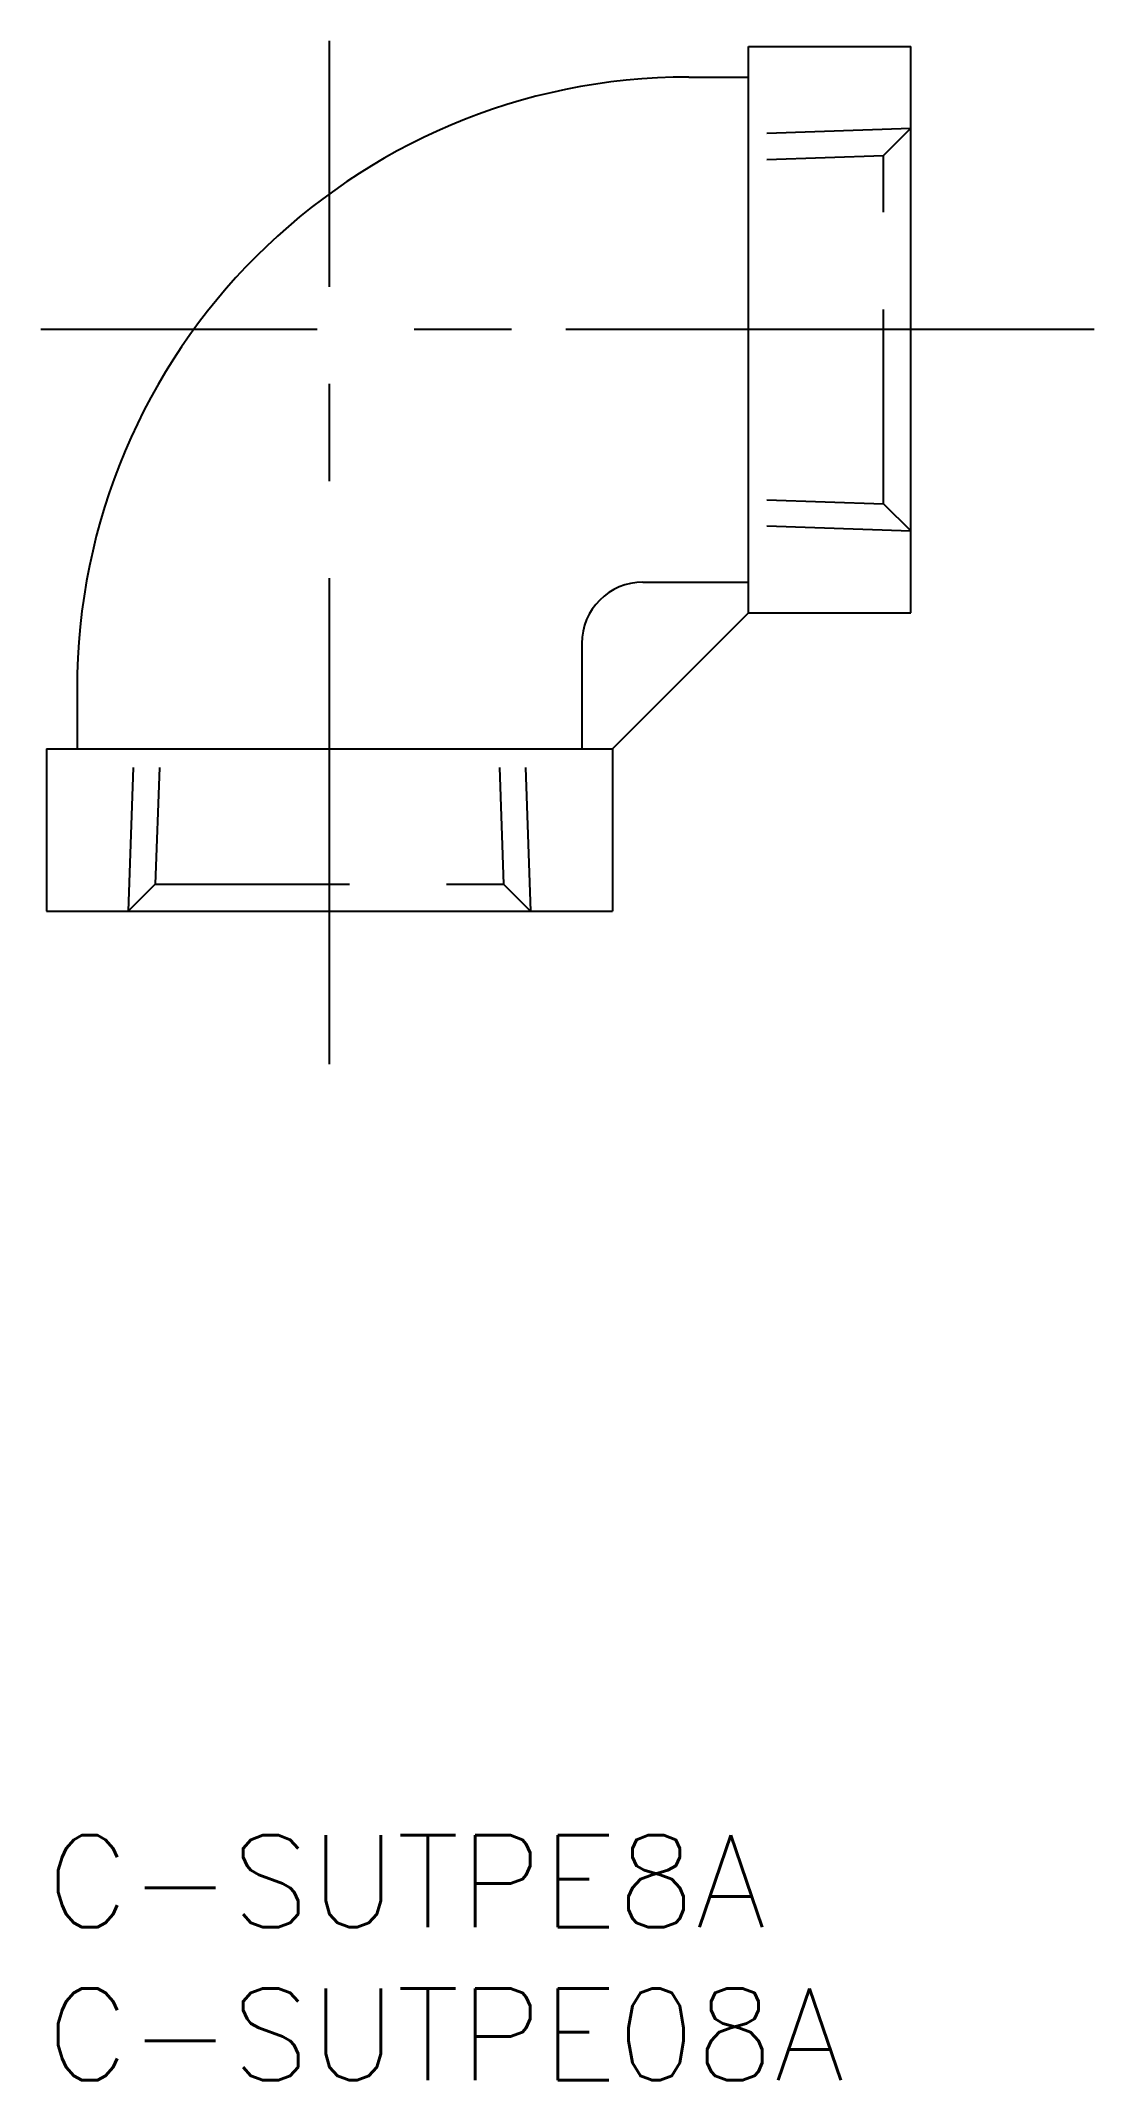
# Model space of a CAD drawing. Extents: x -0.2 to 34.3, y -8 to 58.6.
import ezdxf

# ---------------------------------------------------------------- set-up
doc = ezdxf.new("R2010")
doc.units = 0
doc.header["$LTSCALE"] = 0.5
doc.linetypes.add('CENTER', pattern=[50.8, 31.75, -6.35, 6.35, -6.35])
doc.linetypes.add('DASHED', pattern=[19.05, 12.7, -6.35])
doc.layers.get('0').update_dxf_attribs({"linetype": 'CONTINUOUS'})
doc.layers.add('CENTER', color=1, linetype='CENTER')
doc.styles.get("Standard").update_dxf_attribs({"font": 'txt.shx', "height": 3, "bigfont": 'bigfont.shx'})

# ---------------------------------------------------------------- blocks, each defined once
blk = doc.blocks.new('*U12')
at = {"color": 7, "linetype": 'CONTINUOUS'}
blk.add_text('C-SUTPE8A', height=3, dxfattribs=at).set_placement((0, -3))
blk = doc.blocks.new('*U13')
at = {"color": 7, "linetype": 'CONTINUOUS'}
blk.add_text('C-SUTPE08A', height=3, dxfattribs=at).set_placement((0, -8))

msp = doc.modelspace()

# ---------------------------------------------------------------- linework, layer by layer
at = {"color": 7, "linetype": 'CONTINUOUS'}
for p, q in [((22.95, 58.438), (28.25, 58.438)), ((22.95, 39.938), (22.95, 58.438)), ((28.25, 39.938), (28.25, 58.438)), ((21, 57.438), (22.95, 57.438)), ((19.5, 40.938), (22.95, 40.938)), ((18.5, 35.488), (22.95, 39.938)), ((22.95, 39.938), (28.25, 39.938)), ((17.5, 38.938), (17.5, 35.488)), ((1, 37.438), (1, 35.488)), ((0, 35.488), (18.5, 35.488)), ((0, 35.488), (0, 30.188)), ((18.5, 35.488), (18.5, 30.188)), ((0, 30.188), (18.5, 30.188))]:
    msp.add_line(p, q, dxfattribs=at)
at = {"color": 3, "linetype": 'DASHED'}
for p, q in [((23.55, 55.603), (28.25, 55.767)), ((27.363, 54.88), (28.25, 55.767)), ((23.55, 54.747), (27.363, 54.88)), ((27.363, 43.497), (27.363, 54.88)), ((23.55, 43.63), (27.363, 43.497)), ((27.363, 43.497), (28.25, 42.61)), ((23.55, 42.774), (28.25, 42.61)), ((2.836, 34.888), (2.671, 30.188)), ((3.692, 34.888), (3.558, 31.075)), ((14.808, 34.888), (14.942, 31.075)), ((15.664, 34.888), (15.828, 30.188)), ((3.558, 31.075), (2.671, 30.188)), ((3.558, 31.075), (14.942, 31.075)), ((14.942, 31.075), (15.828, 30.188))]:
    msp.add_line(p, q, dxfattribs=at)
at = {"color": 7, "linetype": 'CONTINUOUS'}
for centre, radius in [((21, 37.438), 20), ((19.5, 38.938), 2)]:
    msp.add_arc(centre, radius, 90, 180, dxfattribs=at)
at = {"layer": 'CENTER', "color": 1, "linetype": 'CENTER'}
for p, q in [((9.25, 25.188), (9.25, 58.623)), ((34.25, 49.188), (-0.184, 49.188)), ((28.25, 49.188), (16.979, 49.188))]:
    msp.add_line(p, q, dxfattribs=at)

# ---------------------------------------------------------------- block references
at = {"color": 7, "linetype": 'CONTINUOUS'}
for name in ['*U12', '*U13']:
    msp.add_blockref(name, (0, 0), dxfattribs=at)

doc.saveas('drawing.dxf')
